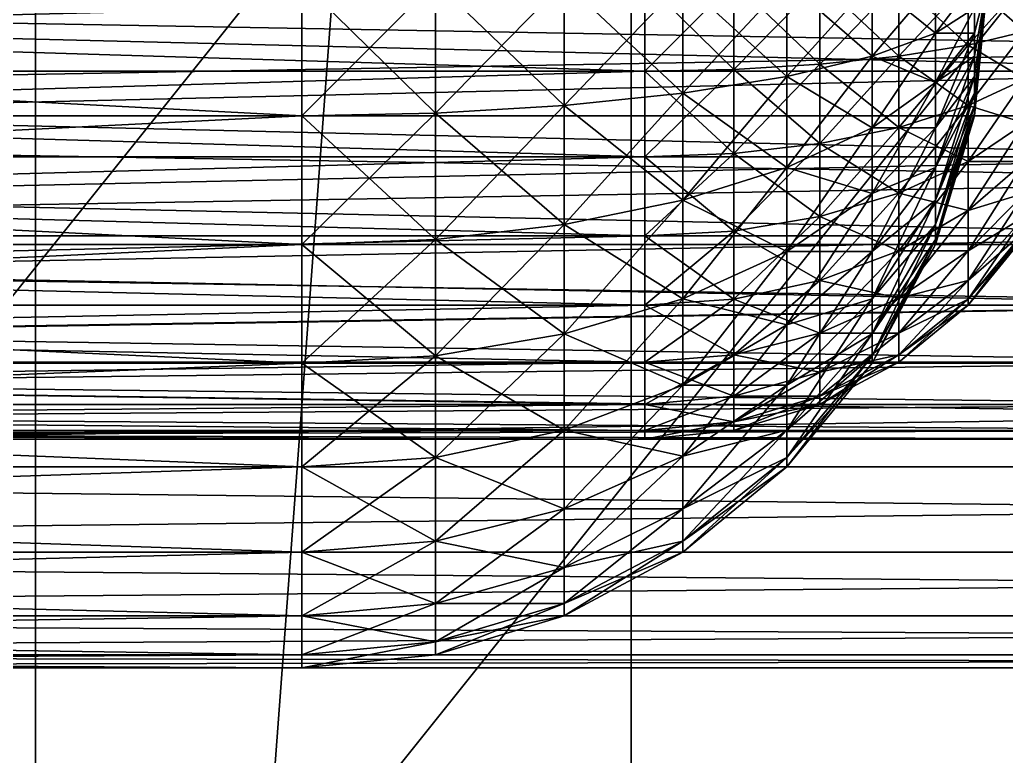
# Model space of a CAD drawing. Header units: millimetres. Extents: x -510 to 550, y -577 to 577.
# Drawn here: x -194.94 to -177.67, y -13.55 to -0.66 of the extents above; entities that cross this region are included whole.
import ezdxf

# ---------------------------------------------------------------- set-up
doc = ezdxf.new("R2010")
doc.units = ezdxf.units.MM
for name, color, linetype, true_color in [('base_visual_3', 7, 'Continuous', 0x1f2b36), ('base_visual_5', 7, 'Continuous', 0x1f2b36), ('rgbd_camera_clamp_high', 7, 'Continuous', 0x1a242e), ('rgbd_camera_clamp_low', 7, 'Continuous', 0x1a242e), ('rgbd_camera_foot', 7, 'Continuous', 0x1a242e), ('rgbd_camera_housing', 7, 'Continuous', 0x1a242e), ('rgbd_camera_mount', 7, 'Continuous', 0x1a242e)]:
    doc.layers.add(name, color=color, linetype=linetype, true_color=true_color)

msp = doc.modelspace()

# ---------------------------------------------------------------- linework, layer by layer
at = {"layer": 'base_visual_3', "true_color": 0x1f2b36}
for points in [[(-200.16, -170, 494.023), (-141.478, -170, 506.53), (-141.478, 170, 506.53)], [(-200.16, -170, 494.023), (-141.478, 170, 506.53), (-200.16, 170, 494.023)], [(-110.522, 170, 73.47), (-110.522, -170, 73.47), (-200.16, -170, 494.023)], [(-110.522, 170, 73.47), (-200.16, -170, 494.023), (-200.16, 170, 494.023)]]:
    msp.add_3dface(points, dxfattribs=at)
at = {"layer": 'base_visual_5', "true_color": 0x1f2b36}
for points in [[(-194.662, -70, 564.239), (-145.761, -70, 574.662), (-145.761, 70, 574.662)], [(-194.662, -70, 564.239), (-145.761, 70, 574.662), (-194.662, 70, 564.239)], [(-184.239, 70, 515.338), (-184.239, -70, 515.338), (-194.662, -70, 564.239)], [(-184.239, 70, 515.338), (-194.662, -70, 564.239), (-194.662, 70, 564.239)], [(-184.239, -70, 515.338), (-135.338, 70, 525.761), (-135.338, -70, 525.761)], [(-184.239, -70, 515.338), (-184.239, 70, 515.338), (-135.338, 70, 525.761)]]:
    msp.add_3dface(points, dxfattribs=at)
at = {"layer": 'rgbd_camera_clamp_high', "true_color": 0x1a242e}
for points in [[(-235, 0, 488), (-235, -1.561, 487.846), (-184, -1.561, 487.846)], [(-235, 0, 488), (-184, -1.561, 487.846), (-184, 0, 488)], [(-235, -1.561, 472.154), (-235, 0, 472), (-184, 0, 472)], [(-235, -1.561, 472.154), (-184, 0, 472), (-184, -1.561, 472.154)], [(-184, 0, 488), (-184, -1.561, 487.846), (-182.439, -1.531, 487.696)], [(-184, 0, 488), (-182.439, -1.531, 487.696), (-182.439, 0, 487.846)], [(-184, -1.561, 472.154), (-184, 0, 472), (-182.439, 0, 472.154)], [(-184, -1.561, 472.154), (-182.439, 0, 472.154), (-182.439, -1.531, 472.304)], [(-182.439, 0, 487.846), (-182.439, -1.531, 487.696), (-180.939, -1.442, 487.249)], [(-182.439, 0, 487.846), (-180.939, -1.442, 487.249), (-180.939, 0, 487.391)], [(-182.439, -1.531, 472.304), (-182.439, 0, 472.154), (-180.939, 0, 472.609)], [(-182.439, -1.531, 472.304), (-180.939, 0, 472.609), (-180.939, -1.442, 472.751)], [(-180.939, 0, 487.391), (-180.939, -1.442, 487.249), (-179.555, -1.298, 486.524)], [(-180.939, 0, 487.391), (-179.555, -1.298, 486.524), (-179.555, 0, 486.652)], [(-180.939, -1.442, 472.751), (-180.939, 0, 472.609), (-179.555, 0, 473.348)], [(-180.939, -1.442, 472.751), (-179.555, 0, 473.348), (-179.555, -1.298, 473.476)], [(-179.555, 0, 486.652), (-179.555, -1.298, 486.524), (-178.343, -1.104, 485.548)], [(-179.555, 0, 486.652), (-178.343, -1.104, 485.548), (-178.343, 0, 485.657)], [(-179.555, -1.298, 473.476), (-179.555, 0, 473.348), (-178.343, 0, 474.343)], [(-179.555, -1.298, 473.476), (-178.343, 0, 474.343), (-178.343, -1.104, 474.452)], [(-178.343, 0, 485.657), (-178.343, -1.104, 485.548), (-177.348, -0.867, 484.359)], [(-178.343, 0, 485.657), (-177.348, -0.867, 484.359), (-177.348, 0, 484.445)], [(-178.343, -1.104, 474.452), (-178.343, 0, 474.343), (-177.348, 0, 475.555)], [(-178.343, -1.104, 474.452), (-177.348, 0, 475.555), (-177.348, -0.867, 475.641)], [(-178.343, -1.104, 485.548), (-177.348, -1.701, 484.106), (-177.348, -0.867, 484.359)], [(-178.343, -2.165, 474.774), (-178.343, -1.104, 474.452), (-177.348, -0.867, 475.641)], [(-178.343, -2.165, 474.774), (-177.348, -0.867, 475.641), (-177.348, -1.701, 475.894)], [(-179.555, -1.298, 486.524), (-178.343, -2.165, 485.226), (-178.343, -1.104, 485.548)], [(-179.555, -2.546, 473.855), (-179.555, -1.298, 473.476), (-178.343, -1.104, 474.452)], [(-179.555, -2.546, 473.855), (-178.343, -1.104, 474.452), (-178.343, -2.165, 474.774)], [(-178.343, -1.104, 485.548), (-178.343, -2.165, 485.226), (-177.348, -1.701, 484.106)], [(-180.939, -1.442, 487.249), (-179.555, -2.546, 486.145), (-179.555, -1.298, 486.524)], [(-180.939, -2.828, 473.172), (-180.939, -1.442, 472.751), (-179.555, -1.298, 473.476)], [(-180.939, -2.828, 473.172), (-179.555, -1.298, 473.476), (-179.555, -2.546, 473.855)], [(-179.555, -1.298, 486.524), (-179.555, -2.546, 486.145), (-178.343, -2.165, 485.226)], [(-184, -1.561, 487.846), (-182.439, -3.003, 487.249), (-182.439, -1.531, 487.696)], [(-184, -3.061, 472.609), (-184, -1.561, 472.154), (-182.439, -1.531, 472.304)], [(-184, -3.061, 472.609), (-182.439, -1.531, 472.304), (-182.439, -3.003, 472.751)], [(-182.439, -1.531, 487.696), (-180.939, -2.828, 486.828), (-180.939, -1.442, 487.249)], [(-182.439, -3.003, 472.751), (-182.439, -1.531, 472.304), (-180.939, -1.442, 472.751)], [(-182.439, -3.003, 472.751), (-180.939, -1.442, 472.751), (-180.939, -2.828, 473.172)], [(-182.439, -1.531, 487.696), (-182.439, -3.003, 487.249), (-180.939, -2.828, 486.828)], [(-180.939, -1.442, 487.249), (-180.939, -2.828, 486.828), (-179.555, -2.546, 486.145)], [(-235, -1.561, 487.846), (-235, -3.061, 487.391), (-184, -3.061, 487.391)], [(-235, -1.561, 487.846), (-184, -3.061, 487.391), (-184, -1.561, 487.846)], [(-235, -3.061, 472.609), (-235, -1.561, 472.154), (-184, -1.561, 472.154)], [(-235, -3.061, 472.609), (-184, -1.561, 472.154), (-184, -3.061, 472.609)], [(-184, -1.561, 487.846), (-184, -3.061, 487.391), (-182.439, -3.003, 487.249)], [(-178.343, -2.165, 485.226), (-177.348, -2.469, 483.696), (-177.348, -1.701, 484.106)], [(-178.343, -3.143, 475.296), (-178.343, -2.165, 474.774), (-177.348, -1.701, 475.894)], [(-178.343, -3.143, 475.296), (-177.348, -1.701, 475.894), (-177.348, -2.469, 476.304)], [(-179.555, -2.546, 486.145), (-178.343, -3.143, 484.704), (-178.343, -2.165, 485.226)], [(-179.555, -3.696, 474.469), (-179.555, -2.546, 473.855), (-178.343, -2.165, 474.774)], [(-179.555, -3.696, 474.469), (-178.343, -2.165, 474.774), (-178.343, -3.143, 475.296)], [(-178.343, -2.165, 485.226), (-178.343, -3.143, 484.704), (-177.348, -2.469, 483.696)], [(-180.939, -2.828, 486.828), (-179.555, -3.696, 485.531), (-179.555, -2.546, 486.145)], [(-180.939, -4.106, 473.855), (-180.939, -2.828, 473.172), (-179.555, -2.546, 473.855)], [(-180.939, -4.106, 473.855), (-179.555, -2.546, 473.855), (-179.555, -3.696, 474.469)], [(-179.555, -2.546, 486.145), (-179.555, -3.696, 485.531), (-178.343, -3.143, 484.704)], [(-178.343, -3.143, 484.704), (-177.348, -3.143, 483.143), (-177.348, -2.469, 483.696)], [(-178.343, -4, 476), (-178.343, -3.143, 475.296), (-177.348, -2.469, 476.304)], [(-178.343, -4, 476), (-177.348, -2.469, 476.304), (-177.348, -3.143, 476.857)], [(-182.439, -3.003, 487.249), (-180.939, -4.106, 486.145), (-180.939, -2.828, 486.828)], [(-182.439, -4.359, 473.476), (-182.439, -3.003, 472.751), (-180.939, -2.828, 473.172)], [(-182.439, -4.359, 473.476), (-180.939, -2.828, 473.172), (-180.939, -4.106, 473.855)], [(-180.939, -2.828, 486.828), (-180.939, -4.106, 486.145), (-179.555, -3.696, 485.531)], [(-235, -3.061, 487.391), (-235, -4.445, 486.652), (-184, -4.445, 486.652)], [(-235, -3.061, 487.391), (-184, -4.445, 486.652), (-184, -3.061, 487.391)], [(-235, -4.445, 473.348), (-235, -3.061, 472.609), (-184, -3.061, 472.609)], [(-235, -4.445, 473.348), (-184, -3.061, 472.609), (-184, -4.445, 473.348)], [(-184, -3.061, 487.391), (-182.439, -4.359, 486.524), (-182.439, -3.003, 487.249)], [(-184, -4.445, 473.348), (-184, -3.061, 472.609), (-182.439, -3.003, 472.751)], [(-184, -4.445, 473.348), (-182.439, -3.003, 472.751), (-182.439, -4.359, 473.476)], [(-184, -3.061, 487.391), (-184, -4.445, 486.652), (-182.439, -4.359, 486.524)], [(-182.439, -3.003, 487.249), (-182.439, -4.359, 486.524), (-180.939, -4.106, 486.145)], [(-179.555, -3.696, 485.531), (-178.343, -4, 484), (-178.343, -3.143, 484.704)], [(-179.555, -4.704, 475.296), (-179.555, -3.696, 474.469), (-178.343, -3.143, 475.296)], [(-179.555, -4.704, 475.296), (-178.343, -3.143, 475.296), (-178.343, -4, 476)], [(-178.343, -3.143, 484.704), (-178.343, -4, 484), (-177.348, -3.143, 483.143)], [(-178.343, -4, 484), (-177.348, -3.696, 482.469), (-177.348, -3.143, 483.143)], [(-178.343, -4.704, 476.857), (-178.343, -4, 476), (-177.348, -3.143, 476.857)], [(-178.343, -4.704, 476.857), (-177.348, -3.143, 476.857), (-177.348, -3.696, 477.531)], [(-180.939, -4.106, 486.145), (-179.555, -4.704, 484.704), (-179.555, -3.696, 485.531)], [(-180.939, -5.226, 474.774), (-180.939, -4.106, 473.855), (-179.555, -3.696, 474.469)], [(-180.939, -5.226, 474.774), (-179.555, -3.696, 474.469), (-179.555, -4.704, 475.296)], [(-179.555, -3.696, 485.531), (-179.555, -4.704, 484.704), (-178.343, -4, 484)], [(-178.343, -4, 484), (-178.343, -4.704, 483.143), (-177.348, -3.696, 482.469)], [(-178.343, -4.704, 483.143), (-177.348, -4.106, 481.701), (-177.348, -3.696, 482.469)], [(-178.343, -5.226, 477.835), (-178.343, -4.704, 476.857), (-177.348, -3.696, 477.531)], [(-178.343, -5.226, 477.835), (-177.348, -3.696, 477.531), (-177.348, -4.106, 478.299)], [(-182.439, -4.359, 486.524), (-180.939, -5.226, 485.226), (-180.939, -4.106, 486.145)], [(-182.439, -5.548, 474.452), (-182.439, -4.359, 473.476), (-180.939, -4.106, 473.855)], [(-182.439, -5.548, 474.452), (-180.939, -4.106, 473.855), (-180.939, -5.226, 474.774)], [(-180.939, -4.106, 486.145), (-180.939, -5.226, 485.226), (-179.555, -4.704, 484.704)], [(-179.555, -4.704, 484.704), (-178.343, -4.704, 483.143), (-178.343, -4, 484)], [(-179.555, -5.531, 476.304), (-179.555, -4.704, 475.296), (-178.343, -4, 476)], [(-179.555, -5.531, 476.304), (-178.343, -4, 476), (-178.343, -4.704, 476.857)], [(-178.343, -4.704, 483.143), (-178.343, -5.226, 482.165), (-177.348, -4.106, 481.701)], [(-178.343, -5.226, 482.165), (-177.348, -4.359, 480.867), (-177.348, -4.106, 481.701)], [(-178.343, -5.548, 478.896), (-178.343, -5.226, 477.835), (-177.348, -4.106, 478.299)], [(-178.343, -5.548, 478.896), (-177.348, -4.106, 478.299), (-177.348, -4.359, 479.133)], [(-235, -4.445, 486.652), (-235, -5.657, 485.657), (-184, -5.657, 485.657)], [(-235, -4.445, 486.652), (-184, -5.657, 485.657), (-184, -4.445, 486.652)], [(-235, -5.657, 474.343), (-235, -4.445, 473.348), (-184, -4.445, 473.348)], [(-235, -5.657, 474.343), (-184, -4.445, 473.348), (-184, -5.657, 474.343)], [(-184, -4.445, 486.652), (-182.439, -5.548, 485.548), (-182.439, -4.359, 486.524)], [(-184, -5.657, 474.343), (-184, -4.445, 473.348), (-182.439, -4.359, 473.476)], [(-184, -5.657, 474.343), (-182.439, -4.359, 473.476), (-182.439, -5.548, 474.452)], [(-184, -4.445, 486.652), (-184, -5.657, 485.657), (-182.439, -5.548, 485.548)], [(-182.439, -4.359, 486.524), (-182.439, -5.548, 485.548), (-180.939, -5.226, 485.226)], [(-178.343, -5.226, 482.165), (-178.343, -5.548, 481.104), (-177.348, -4.359, 480.867)], [(-178.343, -5.548, 481.104), (-177.348, -4.445, 480), (-177.348, -4.359, 480.867)], [(-178.343, -5.657, 480), (-178.343, -5.548, 478.896), (-177.348, -4.359, 479.133)], [(-178.343, -5.657, 480), (-177.348, -4.359, 479.133), (-177.348, -4.445, 480)], [(-178.343, -5.548, 481.104), (-178.343, -5.657, 480), (-177.348, -4.445, 480)], [(-180.939, -5.226, 485.226), (-179.555, -5.531, 483.696), (-179.555, -4.704, 484.704)], [(-180.939, -6.145, 475.894), (-180.939, -5.226, 474.774), (-179.555, -4.704, 475.296)], [(-180.939, -6.145, 475.894), (-179.555, -4.704, 475.296), (-179.555, -5.531, 476.304)], [(-179.555, -4.704, 484.704), (-179.555, -5.531, 483.696), (-178.343, -4.704, 483.143)], [(-179.555, -5.531, 483.696), (-178.343, -5.226, 482.165), (-178.343, -4.704, 483.143)], [(-179.555, -6.145, 477.454), (-179.555, -5.531, 476.304), (-178.343, -4.704, 476.857)], [(-179.555, -6.145, 477.454), (-178.343, -4.704, 476.857), (-178.343, -5.226, 477.835)], [(-182.439, -5.548, 485.548), (-180.939, -6.145, 484.106), (-180.939, -5.226, 485.226)], [(-182.439, -6.524, 475.641), (-182.439, -5.548, 474.452), (-180.939, -5.226, 474.774)], [(-182.439, -6.524, 475.641), (-180.939, -5.226, 474.774), (-180.939, -6.145, 475.894)], [(-180.939, -5.226, 485.226), (-180.939, -6.145, 484.106), (-179.555, -5.531, 483.696)], [(-179.555, -5.531, 483.696), (-179.555, -6.145, 482.546), (-178.343, -5.226, 482.165)], [(-179.555, -6.145, 482.546), (-178.343, -5.548, 481.104), (-178.343, -5.226, 482.165)], [(-179.555, -6.524, 478.702), (-179.555, -6.145, 477.454), (-178.343, -5.226, 477.835)], [(-179.555, -6.524, 478.702), (-178.343, -5.226, 477.835), (-178.343, -5.548, 478.896)], [(-235, -5.657, 485.657), (-235, -6.652, 484.445), (-184, -6.652, 484.445)], [(-235, -5.657, 485.657), (-184, -6.652, 484.445), (-184, -5.657, 485.657)], [(-235, -6.652, 475.555), (-235, -5.657, 474.343), (-184, -5.657, 474.343)], [(-235, -6.652, 475.555), (-184, -5.657, 474.343), (-184, -6.652, 475.555)], [(-184, -5.657, 485.657), (-182.439, -6.524, 484.359), (-182.439, -5.548, 485.548)], [(-184, -6.652, 475.555), (-184, -5.657, 474.343), (-182.439, -5.548, 474.452)], [(-184, -6.652, 475.555), (-182.439, -5.548, 474.452), (-182.439, -6.524, 475.641)], [(-184, -5.657, 485.657), (-184, -6.652, 484.445), (-182.439, -6.524, 484.359)], [(-182.439, -5.548, 485.548), (-182.439, -6.524, 484.359), (-180.939, -6.145, 484.106)], [(-180.939, -6.145, 484.106), (-179.555, -6.145, 482.546), (-179.555, -5.531, 483.696)], [(-180.939, -6.828, 477.172), (-180.939, -6.145, 475.894), (-179.555, -5.531, 476.304)], [(-180.939, -6.828, 477.172), (-179.555, -5.531, 476.304), (-179.555, -6.145, 477.454)], [(-179.555, -6.145, 482.546), (-179.555, -6.524, 481.298), (-178.343, -5.548, 481.104)], [(-179.555, -6.524, 481.298), (-178.343, -5.657, 480), (-178.343, -5.548, 481.104)], [(-179.555, -6.652, 480), (-179.555, -6.524, 478.702), (-178.343, -5.548, 478.896)], [(-179.555, -6.652, 480), (-178.343, -5.548, 478.896), (-178.343, -5.657, 480)], [(-179.555, -6.524, 481.298), (-179.555, -6.652, 480), (-178.343, -5.657, 480)], [(-182.439, -6.524, 484.359), (-180.939, -6.828, 482.828), (-180.939, -6.145, 484.106)], [(-182.439, -7.249, 476.997), (-182.439, -6.524, 475.641), (-180.939, -6.145, 475.894)], [(-182.439, -7.249, 476.997), (-180.939, -6.145, 475.894), (-180.939, -6.828, 477.172)], [(-180.939, -6.145, 484.106), (-180.939, -6.828, 482.828), (-179.555, -6.145, 482.546)], [(-180.939, -6.828, 482.828), (-179.555, -6.524, 481.298), (-179.555, -6.145, 482.546)], [(-180.939, -7.249, 478.558), (-180.939, -6.828, 477.172), (-179.555, -6.145, 477.454)], [(-180.939, -7.249, 478.558), (-179.555, -6.145, 477.454), (-179.555, -6.524, 478.702)], [(-184, -6.652, 484.445), (-182.439, -7.249, 483.003), (-182.439, -6.524, 484.359)], [(-184, -7.391, 476.939), (-184, -6.652, 475.555), (-182.439, -6.524, 475.641)], [(-184, -7.391, 476.939), (-182.439, -6.524, 475.641), (-182.439, -7.249, 476.997)], [(-182.439, -6.524, 484.359), (-182.439, -7.249, 483.003), (-180.939, -6.828, 482.828)], [(-180.939, -6.828, 482.828), (-180.939, -7.249, 481.442), (-179.555, -6.524, 481.298)], [(-180.939, -7.249, 481.442), (-179.555, -6.652, 480), (-179.555, -6.524, 481.298)], [(-180.939, -7.391, 480), (-180.939, -7.249, 478.558), (-179.555, -6.524, 478.702)], [(-180.939, -7.391, 480), (-179.555, -6.524, 478.702), (-179.555, -6.652, 480)], [(-235, -6.652, 484.445), (-235, -7.391, 483.061), (-184, -7.391, 483.061)], [(-235, -6.652, 484.445), (-184, -7.391, 483.061), (-184, -6.652, 484.445)], [(-235, -7.391, 476.939), (-235, -6.652, 475.555), (-184, -6.652, 475.555)], [(-235, -7.391, 476.939), (-184, -6.652, 475.555), (-184, -7.391, 476.939)], [(-184, -6.652, 484.445), (-184, -7.391, 483.061), (-182.439, -7.249, 483.003)], [(-180.939, -7.249, 481.442), (-180.939, -7.391, 480), (-179.555, -6.652, 480)], [(-182.439, -7.249, 483.003), (-180.939, -7.249, 481.442), (-180.939, -6.828, 482.828)], [(-182.439, -7.696, 478.469), (-182.439, -7.249, 476.997), (-180.939, -6.828, 477.172)], [(-182.439, -7.696, 478.469), (-180.939, -6.828, 477.172), (-180.939, -7.249, 478.558)], [(-184, -7.391, 483.061), (-182.439, -7.696, 481.531), (-182.439, -7.249, 483.003)], [(-184, -7.846, 478.439), (-184, -7.391, 476.939), (-182.439, -7.249, 476.997)], [(-184, -7.846, 478.439), (-182.439, -7.249, 476.997), (-182.439, -7.696, 478.469)], [(-182.439, -7.249, 483.003), (-182.439, -7.696, 481.531), (-180.939, -7.249, 481.442)], [(-182.439, -7.696, 481.531), (-180.939, -7.391, 480), (-180.939, -7.249, 481.442)], [(-182.439, -7.846, 480), (-182.439, -7.696, 478.469), (-180.939, -7.249, 478.558)], [(-182.439, -7.846, 480), (-180.939, -7.249, 478.558), (-180.939, -7.391, 480)], [(-235, -7.391, 483.061), (-235, -7.846, 481.561), (-184, -7.846, 481.561)], [(-235, -7.391, 483.061), (-184, -7.846, 481.561), (-184, -7.391, 483.061)], [(-235, -7.846, 478.439), (-235, -7.391, 476.939), (-184, -7.391, 476.939)], [(-235, -7.846, 478.439), (-184, -7.391, 476.939), (-184, -7.846, 478.439)], [(-184, -7.391, 483.061), (-184, -7.846, 481.561), (-182.439, -7.696, 481.531)], [(-182.439, -7.696, 481.531), (-182.439, -7.846, 480), (-180.939, -7.391, 480)], [(-184, -7.846, 481.561), (-182.439, -7.846, 480), (-182.439, -7.696, 481.531)], [(-184, -8, 480), (-184, -7.846, 478.439), (-182.439, -7.696, 478.469)], [(-184, -8, 480), (-182.439, -7.696, 478.469), (-182.439, -7.846, 480)], [(-235, -7.846, 481.561), (-235, -8, 480), (-184, -8, 480)], [(-235, -7.846, 481.561), (-184, -8, 480), (-184, -7.846, 481.561)], [(-235, -8, 480), (-235, -7.846, 478.439), (-184, -7.846, 478.439)], [(-235, -8, 480), (-184, -7.846, 478.439), (-184, -8, 480)], [(-184, -7.846, 481.561), (-184, -8, 480), (-182.439, -7.846, 480)]]:
    msp.add_3dface(points, dxfattribs=at)
at = {"layer": 'rgbd_camera_clamp_low', "true_color": 0x1a242e}
for points in [[(-235, 0, 408), (-235, -1.561, 407.846), (-172, -1.561, 407.846)], [(-235, 0, 408), (-172, -1.561, 407.846), (-172, 0, 408)], [(-235, -1.561, 392.154), (-235, 0, 392), (-172, 0, 392)], [(-235, -1.561, 392.154), (-172, 0, 392), (-172, -1.561, 392.154)], [(-235, -1.561, 407.846), (-235, -3.061, 407.391), (-172, -3.061, 407.391)], [(-235, -1.561, 407.846), (-172, -3.061, 407.391), (-172, -1.561, 407.846)], [(-235, -3.061, 392.609), (-235, -1.561, 392.154), (-172, -1.561, 392.154)], [(-235, -3.061, 392.609), (-172, -1.561, 392.154), (-172, -3.061, 392.609)], [(-235, -3.061, 407.391), (-235, -4.445, 406.652), (-172, -4.445, 406.652)], [(-235, -3.061, 407.391), (-172, -4.445, 406.652), (-172, -3.061, 407.391)], [(-235, -4.445, 393.348), (-235, -3.061, 392.609), (-172, -3.061, 392.609)], [(-235, -4.445, 393.348), (-172, -3.061, 392.609), (-172, -4.445, 393.348)], [(-235, -4.445, 406.652), (-235, -5.657, 405.657), (-172, -5.657, 405.657)], [(-235, -4.445, 406.652), (-172, -5.657, 405.657), (-172, -4.445, 406.652)], [(-235, -5.657, 394.343), (-235, -4.445, 393.348), (-172, -4.445, 393.348)], [(-235, -5.657, 394.343), (-172, -4.445, 393.348), (-172, -5.657, 394.343)], [(-235, -5.657, 405.657), (-235, -6.652, 404.445), (-172, -6.652, 404.445)], [(-235, -5.657, 405.657), (-172, -6.652, 404.445), (-172, -5.657, 405.657)], [(-235, -6.652, 395.555), (-235, -5.657, 394.343), (-172, -5.657, 394.343)], [(-235, -6.652, 395.555), (-172, -5.657, 394.343), (-172, -6.652, 395.555)], [(-235, -6.652, 404.445), (-235, -7.391, 403.061), (-172, -7.391, 403.061)], [(-235, -6.652, 404.445), (-172, -7.391, 403.061), (-172, -6.652, 404.445)], [(-235, -7.391, 396.939), (-235, -6.652, 395.555), (-172, -6.652, 395.555)], [(-235, -7.391, 396.939), (-172, -6.652, 395.555), (-172, -7.391, 396.939)], [(-235, -7.391, 403.061), (-235, -7.846, 401.561), (-172, -7.846, 401.561)], [(-235, -7.391, 403.061), (-172, -7.846, 401.561), (-172, -7.391, 403.061)], [(-235, -7.846, 398.439), (-235, -7.391, 396.939), (-172, -7.391, 396.939)], [(-235, -7.846, 398.439), (-172, -7.391, 396.939), (-172, -7.846, 398.439)], [(-235, -7.846, 401.561), (-235, -8, 400), (-172, -8, 400)], [(-235, -7.846, 401.561), (-172, -8, 400), (-172, -7.846, 401.561)], [(-235, -8, 400), (-235, -7.846, 398.439), (-172, -7.846, 398.439)], [(-235, -8, 400), (-172, -7.846, 398.439), (-172, -8, 400)]]:
    msp.add_3dface(points, dxfattribs=at)
at = {"layer": 'rgbd_camera_foot', "true_color": 0x1a242e}
for points in [[(-105, 0, 33), (-105, -2.341, 33.231), (-235, -2.341, 33.231)], [(-105, 0, 33), (-235, -2.341, 33.231), (-235, 0, 33)], [(-105, -2.341, 56.769), (-105, 0, 57), (-235, 0, 57)], [(-105, -2.341, 56.769), (-235, 0, 57), (-235, -2.341, 56.769)], [(-105, -2.341, 33.231), (-105, -4.592, 33.913), (-235, -4.592, 33.913)], [(-105, -2.341, 33.231), (-235, -4.592, 33.913), (-235, -2.341, 33.231)], [(-105, -4.592, 56.087), (-105, -2.341, 56.769), (-235, -2.341, 56.769)], [(-105, -4.592, 56.087), (-235, -2.341, 56.769), (-235, -4.592, 56.087)], [(-105, -4.592, 33.913), (-105, -6.667, 35.022), (-235, -6.667, 35.022)], [(-105, -4.592, 33.913), (-235, -6.667, 35.022), (-235, -4.592, 33.913)], [(-105, -6.667, 54.978), (-105, -4.592, 56.087), (-235, -4.592, 56.087)], [(-105, -6.667, 54.978), (-235, -4.592, 56.087), (-235, -6.667, 54.978)], [(-105, -6.667, 35.022), (-105, -8.485, 36.515), (-235, -8.485, 36.515)], [(-105, -6.667, 35.022), (-235, -8.485, 36.515), (-235, -6.667, 35.022)], [(-105, -8.485, 53.485), (-105, -6.667, 54.978), (-235, -6.667, 54.978)], [(-105, -8.485, 53.485), (-235, -6.667, 54.978), (-235, -8.485, 53.485)], [(-105, -8.485, 36.515), (-105, -9.978, 38.333), (-235, -9.978, 38.333)], [(-105, -8.485, 36.515), (-235, -9.978, 38.333), (-235, -8.485, 36.515)], [(-105, -9.978, 51.667), (-105, -8.485, 53.485), (-235, -8.485, 53.485)], [(-105, -9.978, 51.667), (-235, -8.485, 53.485), (-235, -9.978, 51.667)], [(-105, -9.978, 38.333), (-105, -11.087, 40.408), (-235, -11.087, 40.408)], [(-105, -9.978, 38.333), (-235, -11.087, 40.408), (-235, -9.978, 38.333)], [(-105, -11.087, 49.592), (-105, -9.978, 51.667), (-235, -9.978, 51.667)], [(-105, -11.087, 49.592), (-235, -9.978, 51.667), (-235, -11.087, 49.592)], [(-105, -11.087, 40.408), (-105, -11.769, 42.659), (-235, -11.769, 42.659)], [(-105, -11.087, 40.408), (-235, -11.769, 42.659), (-235, -11.087, 40.408)], [(-105, -11.769, 47.341), (-105, -11.087, 49.592), (-235, -11.087, 49.592)], [(-105, -11.769, 47.341), (-235, -11.087, 49.592), (-235, -11.769, 47.341)], [(-105, -11.769, 42.659), (-105, -12, 45), (-235, -12, 45)], [(-105, -11.769, 42.659), (-235, -12, 45), (-235, -11.769, 42.659)], [(-105, -12, 45), (-105, -11.769, 47.341), (-235, -11.769, 47.341)], [(-105, -12, 45), (-235, -11.769, 47.341), (-235, -12, 45)]]:
    msp.add_3dface(points, dxfattribs=at)
at = {"layer": 'rgbd_camera_housing', "true_color": 0x1a242e}
for points in [[(-234.682, -55, 1045.084), (-146.659, 55, 1026.322), (-146.659, -55, 1026.322)], [(-234.682, -55, 1045.084), (-234.682, 55, 1045.084), (-146.659, 55, 1026.322)], [(-221.341, -55, 1107.678), (-133.318, -55, 1088.916), (-133.318, 55, 1088.916)], [(-221.341, -55, 1107.678), (-133.318, 55, 1088.916), (-221.341, 55, 1107.678)]]:
    msp.add_3dface(points, dxfattribs=at)
at = {"layer": 'rgbd_camera_mount', "true_color": 0x1a242e}
for points in [[(-190, 0, 1055), (-190, -2.341, 1055.231), (-235, -2.341, 1055.231)], [(-190, 0, 1055), (-235, -2.341, 1055.231), (-235, 0, 1055)], [(-190, -2.341, 1078.769), (-190, 0, 1079), (-235, 0, 1079)], [(-190, -2.341, 1078.769), (-235, 0, 1079), (-235, -2.341, 1078.769)], [(-187.659, 0, 1055.231), (-187.659, -2.296, 1055.457), (-190, -2.341, 1055.231)], [(-187.659, 0, 1055.231), (-190, -2.341, 1055.231), (-190, 0, 1055)], [(-187.659, -2.296, 1078.543), (-187.659, 0, 1078.769), (-190, 0, 1079)], [(-187.659, -2.296, 1078.543), (-190, 0, 1079), (-190, -2.341, 1078.769)], [(-185.408, 0, 1055.913), (-185.408, -2.163, 1056.126), (-187.659, -2.296, 1055.457)], [(-185.408, 0, 1055.913), (-187.659, -2.296, 1055.457), (-187.659, 0, 1055.231)], [(-185.408, -2.163, 1077.874), (-185.408, 0, 1078.087), (-187.659, 0, 1078.769)], [(-185.408, -2.163, 1077.874), (-187.659, 0, 1078.769), (-187.659, -2.296, 1078.543)], [(-183.333, 0, 1057.022), (-183.333, -1.947, 1057.214), (-185.408, -2.163, 1056.126)], [(-183.333, 0, 1057.022), (-185.408, -2.163, 1056.126), (-185.408, 0, 1055.913)], [(-183.333, -1.947, 1076.786), (-183.333, 0, 1076.978), (-185.408, 0, 1078.087)], [(-183.333, -1.947, 1076.786), (-185.408, 0, 1078.087), (-185.408, -2.163, 1077.874)], [(-181.515, 0, 1058.515), (-181.515, -1.655, 1058.678), (-183.333, -1.947, 1057.214)], [(-181.515, 0, 1058.515), (-183.333, -1.947, 1057.214), (-183.333, 0, 1057.022)], [(-181.515, -1.655, 1075.322), (-181.515, 0, 1075.485), (-183.333, 0, 1076.978)], [(-181.515, -1.655, 1075.322), (-183.333, 0, 1076.978), (-183.333, -1.947, 1076.786)], [(-180.022, 0, 1060.333), (-180.022, -1.301, 1060.461), (-181.515, -1.655, 1058.678)], [(-180.022, 0, 1060.333), (-181.515, -1.655, 1058.678), (-181.515, 0, 1058.515)], [(-180.022, -1.301, 1073.539), (-180.022, 0, 1073.667), (-181.515, 0, 1075.485)], [(-180.022, -1.301, 1073.539), (-181.515, 0, 1075.485), (-181.515, -1.655, 1075.322)], [(-178.913, 0, 1062.408), (-178.913, -0.896, 1062.496), (-180.022, -1.301, 1060.461)], [(-178.913, 0, 1062.408), (-180.022, -1.301, 1060.461), (-180.022, 0, 1060.333)], [(-178.913, -0.896, 1071.504), (-178.913, 0, 1071.592), (-180.022, 0, 1073.667)], [(-178.913, -0.896, 1071.504), (-180.022, 0, 1073.667), (-180.022, -1.301, 1073.539)], [(-178.231, 0, 1064.659), (-178.231, -0.457, 1064.704), (-178.913, -0.896, 1062.496)], [(-178.231, 0, 1064.659), (-178.913, -0.896, 1062.496), (-178.913, 0, 1062.408)], [(-178.231, -0.457, 1069.296), (-178.913, 0, 1071.592), (-178.913, -0.896, 1071.504)], [(-178, 0, 1067), (-178.231, -0.896, 1064.837), (-178.231, -0.457, 1064.704)], [(-178, 0, 1067), (-178.231, -1.301, 1065.053), (-178.231, -0.896, 1064.837)], [(-178, 0, 1067), (-178.231, -1.655, 1065.345), (-178.231, -1.301, 1065.053)], [(-178, 0, 1067), (-178.231, -1.947, 1065.699), (-178.231, -1.655, 1065.345)], [(-178, 0, 1067), (-178.231, -2.163, 1066.104), (-178.231, -1.947, 1065.699)], [(-178, 0, 1067), (-178.231, -2.296, 1066.543), (-178.231, -2.163, 1066.104)], [(-178, 0, 1067), (-178.231, -2.341, 1067), (-178.231, -2.296, 1066.543)], [(-178, 0, 1067), (-178.231, -2.296, 1067.457), (-178.231, -2.341, 1067)], [(-178, 0, 1067), (-178.231, -2.163, 1067.896), (-178.231, -2.296, 1067.457)], [(-178, 0, 1067), (-178.231, -1.947, 1068.301), (-178.231, -2.163, 1067.896)], [(-178, 0, 1067), (-178.231, -1.655, 1068.655), (-178.231, -1.947, 1068.301)], [(-178, 0, 1067), (-178.231, -1.301, 1068.947), (-178.231, -1.655, 1068.655)], [(-178, 0, 1067), (-178.231, -0.896, 1069.163), (-178.231, -1.301, 1068.947)], [(-178, 0, 1067), (-178.231, -0.457, 1069.296), (-178.231, -0.896, 1069.163)], [(-178.231, -0.457, 1064.704), (-178.231, -0.896, 1064.837), (-178.913, -1.757, 1062.757)], [(-178.231, -0.457, 1064.704), (-178.913, -1.757, 1062.757), (-178.913, -0.896, 1062.496)], [(-178.231, -0.896, 1069.163), (-178.231, -0.457, 1069.296), (-178.913, -0.896, 1071.504)], [(-178.913, -0.896, 1062.496), (-178.913, -1.757, 1062.757), (-180.022, -2.551, 1060.841)], [(-178.913, -0.896, 1062.496), (-180.022, -2.551, 1060.841), (-180.022, -1.301, 1060.461)], [(-178.913, -1.757, 1071.243), (-178.913, -0.896, 1071.504), (-180.022, -1.301, 1073.539)], [(-178.231, -0.896, 1064.837), (-178.231, -1.301, 1065.053), (-178.913, -2.551, 1063.182)], [(-178.231, -0.896, 1064.837), (-178.913, -2.551, 1063.182), (-178.913, -1.757, 1062.757)], [(-178.231, -1.301, 1068.947), (-178.231, -0.896, 1069.163), (-178.913, -1.757, 1071.243)], [(-178.231, -0.896, 1069.163), (-178.913, -0.896, 1071.504), (-178.913, -1.757, 1071.243)], [(-180.022, -1.301, 1060.461), (-180.022, -2.551, 1060.841), (-181.515, -3.247, 1059.161)], [(-180.022, -1.301, 1060.461), (-181.515, -3.247, 1059.161), (-181.515, -1.655, 1058.678)], [(-180.022, -2.551, 1073.159), (-180.022, -1.301, 1073.539), (-181.515, -1.655, 1075.322)], [(-178.913, -1.757, 1071.243), (-180.022, -1.301, 1073.539), (-180.022, -2.551, 1073.159)], [(-178.231, -1.301, 1065.053), (-178.231, -1.655, 1065.345), (-178.913, -3.247, 1063.753)], [(-178.231, -1.301, 1065.053), (-178.913, -3.247, 1063.753), (-178.913, -2.551, 1063.182)], [(-178.231, -1.655, 1068.655), (-178.231, -1.301, 1068.947), (-178.913, -2.551, 1070.818)], [(-178.231, -1.301, 1068.947), (-178.913, -1.757, 1071.243), (-178.913, -2.551, 1070.818)], [(-181.515, -1.655, 1058.678), (-181.515, -3.247, 1059.161), (-183.333, -3.818, 1057.782)], [(-181.515, -1.655, 1058.678), (-183.333, -3.818, 1057.782), (-183.333, -1.947, 1057.214)], [(-181.515, -3.247, 1074.839), (-181.515, -1.655, 1075.322), (-183.333, -1.947, 1076.786)], [(-180.022, -2.551, 1073.159), (-181.515, -1.655, 1075.322), (-181.515, -3.247, 1074.839)], [(-178.231, -1.655, 1065.345), (-178.231, -1.947, 1065.699), (-178.913, -3.818, 1064.449)], [(-178.231, -1.655, 1065.345), (-178.913, -3.818, 1064.449), (-178.913, -3.247, 1063.753)], [(-178.231, -1.947, 1068.301), (-178.231, -1.655, 1068.655), (-178.913, -3.247, 1070.247)], [(-178.231, -1.655, 1068.655), (-178.913, -2.551, 1070.818), (-178.913, -3.247, 1070.247)], [(-178.913, -1.757, 1062.757), (-178.913, -2.551, 1063.182), (-180.022, -3.704, 1061.457)], [(-178.913, -1.757, 1062.757), (-180.022, -3.704, 1061.457), (-180.022, -2.551, 1060.841)], [(-178.913, -2.551, 1070.818), (-178.913, -1.757, 1071.243), (-180.022, -2.551, 1073.159)], [(-183.333, -1.947, 1057.214), (-183.333, -3.818, 1057.782), (-185.408, -4.243, 1056.757)], [(-183.333, -1.947, 1057.214), (-185.408, -4.243, 1056.757), (-185.408, -2.163, 1056.126)], [(-183.333, -3.818, 1076.218), (-183.333, -1.947, 1076.786), (-185.408, -2.163, 1077.874)], [(-181.515, -3.247, 1074.839), (-183.333, -1.947, 1076.786), (-183.333, -3.818, 1076.218)], [(-178.231, -1.947, 1065.699), (-178.231, -2.163, 1066.104), (-178.913, -4.243, 1065.243)], [(-178.231, -1.947, 1065.699), (-178.913, -4.243, 1065.243), (-178.913, -3.818, 1064.449)], [(-178.231, -2.163, 1067.896), (-178.231, -1.947, 1068.301), (-178.913, -3.818, 1069.551)], [(-178.231, -1.947, 1068.301), (-178.913, -3.247, 1070.247), (-178.913, -3.818, 1069.551)], [(-185.408, -2.163, 1056.126), (-185.408, -4.243, 1056.757), (-187.659, -4.504, 1056.126)], [(-185.408, -2.163, 1056.126), (-187.659, -4.504, 1056.126), (-187.659, -2.296, 1055.457)], [(-185.408, -4.243, 1077.243), (-185.408, -2.163, 1077.874), (-187.659, -2.296, 1078.543)], [(-183.333, -3.818, 1076.218), (-185.408, -2.163, 1077.874), (-185.408, -4.243, 1077.243)], [(-178.231, -2.163, 1066.104), (-178.231, -2.296, 1066.543), (-178.913, -4.504, 1066.104)], [(-178.231, -2.163, 1066.104), (-178.913, -4.504, 1066.104), (-178.913, -4.243, 1065.243)], [(-178.231, -2.296, 1067.457), (-178.231, -2.163, 1067.896), (-178.913, -4.243, 1068.757)], [(-178.231, -2.163, 1067.896), (-178.913, -3.818, 1069.551), (-178.913, -4.243, 1068.757)], [(-190, -2.341, 1055.231), (-190, -4.592, 1055.913), (-235, -4.592, 1055.913)], [(-190, -2.341, 1055.231), (-235, -4.592, 1055.913), (-235, -2.341, 1055.231)], [(-190, -4.592, 1078.087), (-190, -2.341, 1078.769), (-235, -2.341, 1078.769)], [(-190, -4.592, 1078.087), (-235, -2.341, 1078.769), (-235, -4.592, 1078.087)], [(-187.659, -2.296, 1055.457), (-187.659, -4.504, 1056.126), (-190, -4.592, 1055.913)], [(-187.659, -2.296, 1055.457), (-190, -4.592, 1055.913), (-190, -2.341, 1055.231)], [(-187.659, -4.504, 1077.874), (-187.659, -2.296, 1078.543), (-190, -2.341, 1078.769)], [(-187.659, -4.504, 1077.874), (-190, -2.341, 1078.769), (-190, -4.592, 1078.087)], [(-185.408, -4.243, 1077.243), (-187.659, -2.296, 1078.543), (-187.659, -4.504, 1077.874)], [(-178.231, -2.296, 1066.543), (-178.231, -2.341, 1067), (-178.913, -4.592, 1067)], [(-178.231, -2.296, 1066.543), (-178.913, -4.592, 1067), (-178.913, -4.504, 1066.104)], [(-178.231, -2.341, 1067), (-178.231, -2.296, 1067.457), (-178.913, -4.504, 1067.896)], [(-178.231, -2.296, 1067.457), (-178.913, -4.243, 1068.757), (-178.913, -4.504, 1067.896)], [(-178.231, -2.341, 1067), (-178.913, -4.504, 1067.896), (-178.913, -4.592, 1067)], [(-180.022, -2.551, 1060.841), (-180.022, -3.704, 1061.457), (-181.515, -4.714, 1059.945)], [(-180.022, -2.551, 1060.841), (-181.515, -4.714, 1059.945), (-181.515, -3.247, 1059.161)], [(-180.022, -3.704, 1072.543), (-180.022, -2.551, 1073.159), (-181.515, -3.247, 1074.839)], [(-178.913, -2.551, 1063.182), (-178.913, -3.247, 1063.753), (-180.022, -4.714, 1062.286)], [(-178.913, -2.551, 1063.182), (-180.022, -4.714, 1062.286), (-180.022, -3.704, 1061.457)], [(-178.913, -3.247, 1070.247), (-178.913, -2.551, 1070.818), (-180.022, -3.704, 1072.543)], [(-178.913, -2.551, 1070.818), (-180.022, -2.551, 1073.159), (-180.022, -3.704, 1072.543)], [(-181.515, -3.247, 1059.161), (-181.515, -4.714, 1059.945), (-183.333, -5.543, 1058.704)], [(-181.515, -3.247, 1059.161), (-183.333, -5.543, 1058.704), (-183.333, -3.818, 1057.782)], [(-181.515, -4.714, 1074.055), (-181.515, -3.247, 1074.839), (-183.333, -3.818, 1076.218)], [(-180.022, -3.704, 1072.543), (-181.515, -3.247, 1074.839), (-181.515, -4.714, 1074.055)], [(-178.913, -3.247, 1063.753), (-178.913, -3.818, 1064.449), (-180.022, -5.543, 1063.296)], [(-178.913, -3.247, 1063.753), (-180.022, -5.543, 1063.296), (-180.022, -4.714, 1062.286)], [(-178.913, -3.818, 1069.551), (-178.913, -3.247, 1070.247), (-180.022, -4.714, 1071.714)], [(-178.913, -3.247, 1070.247), (-180.022, -3.704, 1072.543), (-180.022, -4.714, 1071.714)], [(-180.022, -3.704, 1061.457), (-180.022, -4.714, 1062.286), (-181.515, -6, 1061)], [(-180.022, -3.704, 1061.457), (-181.515, -6, 1061), (-181.515, -4.714, 1059.945)], [(-180.022, -4.714, 1071.714), (-180.022, -3.704, 1072.543), (-181.515, -4.714, 1074.055)], [(-183.333, -3.818, 1057.782), (-183.333, -5.543, 1058.704), (-185.408, -6.159, 1057.782)], [(-183.333, -3.818, 1057.782), (-185.408, -6.159, 1057.782), (-185.408, -4.243, 1056.757)], [(-183.333, -5.543, 1075.296), (-183.333, -3.818, 1076.218), (-185.408, -4.243, 1077.243)], [(-181.515, -4.714, 1074.055), (-183.333, -3.818, 1076.218), (-183.333, -5.543, 1075.296)], [(-178.913, -3.818, 1064.449), (-178.913, -4.243, 1065.243), (-180.022, -6.159, 1064.449)], [(-178.913, -3.818, 1064.449), (-180.022, -6.159, 1064.449), (-180.022, -5.543, 1063.296)], [(-178.913, -4.243, 1068.757), (-178.913, -3.818, 1069.551), (-180.022, -5.543, 1070.704)], [(-178.913, -3.818, 1069.551), (-180.022, -4.714, 1071.714), (-180.022, -5.543, 1070.704)], [(-185.408, -4.243, 1056.757), (-185.408, -6.159, 1057.782), (-187.659, -6.539, 1057.214)], [(-185.408, -4.243, 1056.757), (-187.659, -6.539, 1057.214), (-187.659, -4.504, 1056.126)], [(-185.408, -6.159, 1076.218), (-185.408, -4.243, 1077.243), (-187.659, -4.504, 1077.874)], [(-183.333, -5.543, 1075.296), (-185.408, -4.243, 1077.243), (-185.408, -6.159, 1076.218)], [(-178.913, -4.243, 1065.243), (-178.913, -4.504, 1066.104), (-180.022, -6.539, 1065.699)], [(-178.913, -4.243, 1065.243), (-180.022, -6.539, 1065.699), (-180.022, -6.159, 1064.449)], [(-178.913, -4.504, 1067.896), (-178.913, -4.243, 1068.757), (-180.022, -6.159, 1069.551)], [(-178.913, -4.243, 1068.757), (-180.022, -5.543, 1070.704), (-180.022, -6.159, 1069.551)], [(-190, -4.592, 1055.913), (-190, -6.667, 1057.022), (-235, -6.667, 1057.022)], [(-190, -4.592, 1055.913), (-235, -6.667, 1057.022), (-235, -4.592, 1055.913)], [(-190, -6.667, 1076.978), (-190, -4.592, 1078.087), (-235, -4.592, 1078.087)], [(-190, -6.667, 1076.978), (-235, -4.592, 1078.087), (-235, -6.667, 1076.978)], [(-187.659, -4.504, 1056.126), (-187.659, -6.539, 1057.214), (-190, -6.667, 1057.022)], [(-187.659, -4.504, 1056.126), (-190, -6.667, 1057.022), (-190, -4.592, 1055.913)], [(-187.659, -6.539, 1076.786), (-187.659, -4.504, 1077.874), (-190, -4.592, 1078.087)], [(-187.659, -6.539, 1076.786), (-190, -4.592, 1078.087), (-190, -6.667, 1076.978)], [(-185.408, -6.159, 1076.218), (-187.659, -4.504, 1077.874), (-187.659, -6.539, 1076.786)], [(-178.913, -4.504, 1066.104), (-178.913, -4.592, 1067), (-180.022, -6.667, 1067)], [(-178.913, -4.504, 1066.104), (-180.022, -6.667, 1067), (-180.022, -6.539, 1065.699)], [(-178.913, -4.592, 1067), (-178.913, -4.504, 1067.896), (-180.022, -6.539, 1068.301)], [(-178.913, -4.504, 1067.896), (-180.022, -6.159, 1069.551), (-180.022, -6.539, 1068.301)], [(-178.913, -4.592, 1067), (-180.022, -6.539, 1068.301), (-180.022, -6.667, 1067)], [(-181.515, -4.714, 1059.945), (-181.515, -6, 1061), (-183.333, -7.055, 1059.945)], [(-181.515, -4.714, 1059.945), (-183.333, -7.055, 1059.945), (-183.333, -5.543, 1058.704)], [(-181.515, -6, 1073), (-181.515, -4.714, 1074.055), (-183.333, -5.543, 1075.296)], [(-180.022, -4.714, 1062.286), (-180.022, -5.543, 1063.296), (-181.515, -7.055, 1062.286)], [(-180.022, -4.714, 1062.286), (-181.515, -7.055, 1062.286), (-181.515, -6, 1061)], [(-180.022, -5.543, 1070.704), (-180.022, -4.714, 1071.714), (-181.515, -6, 1073)], [(-180.022, -4.714, 1071.714), (-181.515, -4.714, 1074.055), (-181.515, -6, 1073)], [(-183.333, -5.543, 1058.704), (-183.333, -7.055, 1059.945), (-185.408, -7.839, 1059.161)], [(-183.333, -5.543, 1058.704), (-185.408, -7.839, 1059.161), (-185.408, -6.159, 1057.782)], [(-183.333, -7.055, 1074.055), (-183.333, -5.543, 1075.296), (-185.408, -6.159, 1076.218)], [(-181.515, -6, 1073), (-183.333, -5.543, 1075.296), (-183.333, -7.055, 1074.055)], [(-180.022, -5.543, 1063.296), (-180.022, -6.159, 1064.449), (-181.515, -7.839, 1063.753)], [(-180.022, -5.543, 1063.296), (-181.515, -7.839, 1063.753), (-181.515, -7.055, 1062.286)], [(-180.022, -6.159, 1069.551), (-180.022, -5.543, 1070.704), (-181.515, -7.055, 1071.714)], [(-180.022, -5.543, 1070.704), (-181.515, -6, 1073), (-181.515, -7.055, 1071.714)], [(-181.515, -6, 1061), (-181.515, -7.055, 1062.286), (-183.333, -8.296, 1061.457)], [(-181.515, -6, 1061), (-183.333, -8.296, 1061.457), (-183.333, -7.055, 1059.945)], [(-181.515, -7.055, 1071.714), (-181.515, -6, 1073), (-183.333, -7.055, 1074.055)], [(-185.408, -6.159, 1057.782), (-185.408, -7.839, 1059.161), (-187.659, -8.322, 1058.678)], [(-185.408, -6.159, 1057.782), (-187.659, -8.322, 1058.678), (-187.659, -6.539, 1057.214)], [(-185.408, -7.839, 1074.839), (-185.408, -6.159, 1076.218), (-187.659, -6.539, 1076.786)], [(-183.333, -7.055, 1074.055), (-185.408, -6.159, 1076.218), (-185.408, -7.839, 1074.839)], [(-180.022, -6.159, 1064.449), (-180.022, -6.539, 1065.699), (-181.515, -8.322, 1065.345)], [(-180.022, -6.159, 1064.449), (-181.515, -8.322, 1065.345), (-181.515, -7.839, 1063.753)], [(-180.022, -6.539, 1068.301), (-180.022, -6.159, 1069.551), (-181.515, -7.839, 1070.247)], [(-180.022, -6.159, 1069.551), (-181.515, -7.055, 1071.714), (-181.515, -7.839, 1070.247)], [(-187.659, -6.539, 1057.214), (-187.659, -8.322, 1058.678), (-190, -8.485, 1058.515)], [(-187.659, -6.539, 1057.214), (-190, -8.485, 1058.515), (-190, -6.667, 1057.022)], [(-187.659, -8.322, 1075.322), (-187.659, -6.539, 1076.786), (-190, -6.667, 1076.978)], [(-185.408, -7.839, 1074.839), (-187.659, -6.539, 1076.786), (-187.659, -8.322, 1075.322)], [(-180.022, -6.539, 1065.699), (-180.022, -6.667, 1067), (-181.515, -8.485, 1067)], [(-180.022, -6.539, 1065.699), (-181.515, -8.485, 1067), (-181.515, -8.322, 1065.345)], [(-180.022, -6.667, 1067), (-180.022, -6.539, 1068.301), (-181.515, -8.322, 1068.655)], [(-180.022, -6.539, 1068.301), (-181.515, -7.839, 1070.247), (-181.515, -8.322, 1068.655)], [(-190, -6.667, 1057.022), (-190, -8.485, 1058.515), (-235, -8.485, 1058.515)], [(-190, -6.667, 1057.022), (-235, -8.485, 1058.515), (-235, -6.667, 1057.022)], [(-190, -8.485, 1075.485), (-190, -6.667, 1076.978), (-235, -6.667, 1076.978)], [(-190, -8.485, 1075.485), (-235, -6.667, 1076.978), (-235, -8.485, 1075.485)], [(-187.659, -8.322, 1075.322), (-190, -6.667, 1076.978), (-190, -8.485, 1075.485)], [(-180.022, -6.667, 1067), (-181.515, -8.322, 1068.655), (-181.515, -8.485, 1067)], [(-183.333, -7.055, 1059.945), (-183.333, -8.296, 1061.457), (-185.408, -9.218, 1060.841)], [(-183.333, -7.055, 1059.945), (-185.408, -9.218, 1060.841), (-185.408, -7.839, 1059.161)], [(-183.333, -8.296, 1072.543), (-183.333, -7.055, 1074.055), (-185.408, -7.839, 1074.839)], [(-181.515, -7.055, 1062.286), (-181.515, -7.839, 1063.753), (-183.333, -9.218, 1063.182)], [(-181.515, -7.055, 1062.286), (-183.333, -9.218, 1063.182), (-183.333, -8.296, 1061.457)], [(-181.515, -7.839, 1070.247), (-181.515, -7.055, 1071.714), (-183.333, -8.296, 1072.543)], [(-181.515, -7.055, 1071.714), (-183.333, -7.055, 1074.055), (-183.333, -8.296, 1072.543)], [(-185.408, -7.839, 1059.161), (-185.408, -9.218, 1060.841), (-187.659, -9.786, 1060.461)], [(-185.408, -7.839, 1059.161), (-187.659, -9.786, 1060.461), (-187.659, -8.322, 1058.678)], [(-185.408, -9.218, 1073.159), (-185.408, -7.839, 1074.839), (-187.659, -8.322, 1075.322)], [(-183.333, -8.296, 1072.543), (-185.408, -7.839, 1074.839), (-185.408, -9.218, 1073.159)], [(-181.515, -7.839, 1063.753), (-181.515, -8.322, 1065.345), (-183.333, -9.786, 1065.053)], [(-181.515, -7.839, 1063.753), (-183.333, -9.786, 1065.053), (-183.333, -9.218, 1063.182)], [(-181.515, -8.322, 1068.655), (-181.515, -7.839, 1070.247), (-183.333, -9.218, 1070.818)], [(-181.515, -7.839, 1070.247), (-183.333, -8.296, 1072.543), (-183.333, -9.218, 1070.818)], [(-187.659, -8.322, 1058.678), (-187.659, -9.786, 1060.461), (-190, -9.978, 1060.333)], [(-187.659, -8.322, 1058.678), (-190, -9.978, 1060.333), (-190, -8.485, 1058.515)], [(-187.659, -9.786, 1073.539), (-187.659, -8.322, 1075.322), (-190, -8.485, 1075.485)], [(-185.408, -9.218, 1073.159), (-187.659, -8.322, 1075.322), (-187.659, -9.786, 1073.539)], [(-183.333, -8.296, 1061.457), (-183.333, -9.218, 1063.182), (-185.408, -10.243, 1062.757)], [(-183.333, -8.296, 1061.457), (-185.408, -10.243, 1062.757), (-185.408, -9.218, 1060.841)], [(-183.333, -9.218, 1070.818), (-183.333, -8.296, 1072.543), (-185.408, -9.218, 1073.159)], [(-181.515, -8.322, 1065.345), (-181.515, -8.485, 1067), (-183.333, -9.978, 1067)], [(-181.515, -8.322, 1065.345), (-183.333, -9.978, 1067), (-183.333, -9.786, 1065.053)], [(-181.515, -8.485, 1067), (-181.515, -8.322, 1068.655), (-183.333, -9.786, 1068.947)], [(-181.515, -8.322, 1068.655), (-183.333, -9.218, 1070.818), (-183.333, -9.786, 1068.947)], [(-190, -8.485, 1058.515), (-190, -9.978, 1060.333), (-235, -9.978, 1060.333)], [(-190, -8.485, 1058.515), (-235, -9.978, 1060.333), (-235, -8.485, 1058.515)], [(-190, -9.978, 1073.667), (-190, -8.485, 1075.485), (-235, -8.485, 1075.485)], [(-190, -9.978, 1073.667), (-235, -8.485, 1075.485), (-235, -9.978, 1073.667)], [(-187.659, -9.786, 1073.539), (-190, -8.485, 1075.485), (-190, -9.978, 1073.667)], [(-181.515, -8.485, 1067), (-183.333, -9.786, 1068.947), (-183.333, -9.978, 1067)], [(-185.408, -9.218, 1060.841), (-185.408, -10.243, 1062.757), (-187.659, -10.874, 1062.496)], [(-185.408, -9.218, 1060.841), (-187.659, -10.874, 1062.496), (-187.659, -9.786, 1060.461)], [(-185.408, -10.243, 1071.243), (-185.408, -9.218, 1073.159), (-187.659, -9.786, 1073.539)], [(-183.333, -9.218, 1063.182), (-183.333, -9.786, 1065.053), (-185.408, -10.874, 1064.837)], [(-183.333, -9.218, 1063.182), (-185.408, -10.874, 1064.837), (-185.408, -10.243, 1062.757)], [(-183.333, -9.786, 1068.947), (-183.333, -9.218, 1070.818), (-185.408, -10.243, 1071.243)], [(-183.333, -9.218, 1070.818), (-185.408, -9.218, 1073.159), (-185.408, -10.243, 1071.243)], [(-187.659, -9.786, 1060.461), (-187.659, -10.874, 1062.496), (-190, -11.087, 1062.408)], [(-187.659, -9.786, 1060.461), (-190, -11.087, 1062.408), (-190, -9.978, 1060.333)], [(-187.659, -10.874, 1071.504), (-187.659, -9.786, 1073.539), (-190, -9.978, 1073.667)], [(-185.408, -10.243, 1071.243), (-187.659, -9.786, 1073.539), (-187.659, -10.874, 1071.504)], [(-183.333, -9.786, 1065.053), (-183.333, -9.978, 1067), (-185.408, -11.087, 1067)], [(-183.333, -9.786, 1065.053), (-185.408, -11.087, 1067), (-185.408, -10.874, 1064.837)], [(-183.333, -9.978, 1067), (-183.333, -9.786, 1068.947), (-185.408, -10.874, 1069.163)], [(-183.333, -9.786, 1068.947), (-185.408, -10.243, 1071.243), (-185.408, -10.874, 1069.163)], [(-190, -9.978, 1060.333), (-190, -11.087, 1062.408), (-235, -11.087, 1062.408)], [(-190, -9.978, 1060.333), (-235, -11.087, 1062.408), (-235, -9.978, 1060.333)], [(-190, -11.087, 1071.592), (-190, -9.978, 1073.667), (-235, -9.978, 1073.667)], [(-190, -11.087, 1071.592), (-235, -9.978, 1073.667), (-235, -11.087, 1071.592)], [(-187.659, -10.874, 1071.504), (-190, -9.978, 1073.667), (-190, -11.087, 1071.592)], [(-183.333, -9.978, 1067), (-185.408, -10.874, 1069.163), (-185.408, -11.087, 1067)], [(-185.408, -10.243, 1062.757), (-185.408, -10.874, 1064.837), (-187.659, -11.543, 1064.704)], [(-185.408, -10.243, 1062.757), (-187.659, -11.543, 1064.704), (-187.659, -10.874, 1062.496)], [(-185.408, -10.874, 1069.163), (-185.408, -10.243, 1071.243), (-187.659, -10.874, 1071.504)], [(-187.659, -10.874, 1062.496), (-187.659, -11.543, 1064.704), (-190, -11.769, 1064.659)], [(-187.659, -10.874, 1062.496), (-190, -11.769, 1064.659), (-190, -11.087, 1062.408)], [(-187.659, -11.543, 1069.296), (-187.659, -10.874, 1071.504), (-190, -11.087, 1071.592)], [(-185.408, -10.874, 1064.837), (-185.408, -11.087, 1067), (-187.659, -11.769, 1067)], [(-185.408, -10.874, 1064.837), (-187.659, -11.769, 1067), (-187.659, -11.543, 1064.704)], [(-185.408, -11.087, 1067), (-185.408, -10.874, 1069.163), (-187.659, -11.543, 1069.296)], [(-185.408, -10.874, 1069.163), (-187.659, -10.874, 1071.504), (-187.659, -11.543, 1069.296)], [(-190, -11.087, 1062.408), (-190, -11.769, 1064.659), (-235, -11.769, 1064.659)], [(-190, -11.087, 1062.408), (-235, -11.769, 1064.659), (-235, -11.087, 1062.408)], [(-190, -11.769, 1069.341), (-190, -11.087, 1071.592), (-235, -11.087, 1071.592)], [(-190, -11.769, 1069.341), (-235, -11.087, 1071.592), (-235, -11.769, 1069.341)], [(-187.659, -11.543, 1069.296), (-190, -11.087, 1071.592), (-190, -11.769, 1069.341)], [(-185.408, -11.087, 1067), (-187.659, -11.543, 1069.296), (-187.659, -11.769, 1067)], [(-187.659, -11.543, 1064.704), (-187.659, -11.769, 1067), (-190, -12, 1067)], [(-187.659, -11.543, 1064.704), (-190, -12, 1067), (-190, -11.769, 1064.659)], [(-187.659, -11.769, 1067), (-187.659, -11.543, 1069.296), (-190, -11.769, 1069.341)], [(-190, -11.769, 1064.659), (-190, -12, 1067), (-235, -12, 1067)], [(-190, -11.769, 1064.659), (-235, -12, 1067), (-235, -11.769, 1064.659)], [(-190, -12, 1067), (-190, -11.769, 1069.341), (-235, -11.769, 1069.341)], [(-190, -12, 1067), (-235, -11.769, 1069.341), (-235, -12, 1067)], [(-187.659, -11.769, 1067), (-190, -11.769, 1069.341), (-190, -12, 1067)]]:
    msp.add_3dface(points, dxfattribs=at)

doc.saveas('drawing.dxf')
